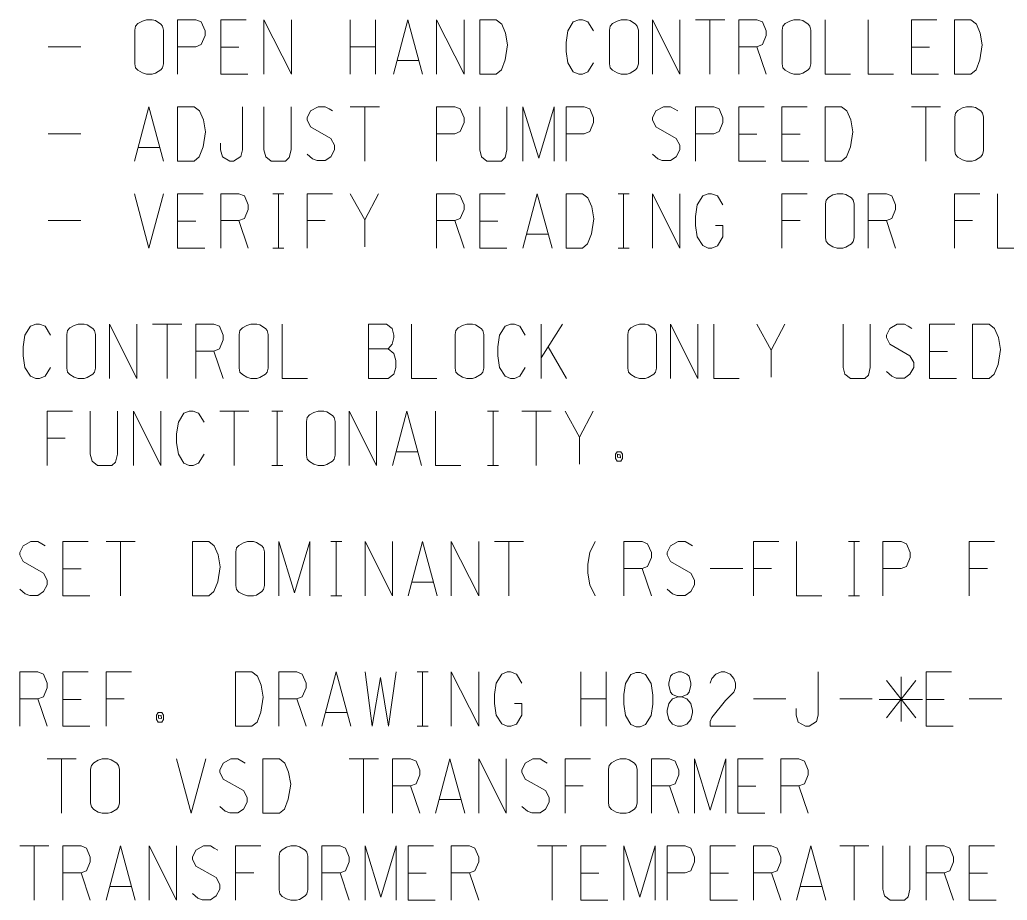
# Model space of a CAD drawing. Header units: millimetres. Extents: x 0 to 841, y 0 to 594.
# Drawn here: x 658.79 to 704.19, y 464.42 to 504.92 of the extents above; entities that cross this region are included whole.
import ezdxf

# ---------------------------------------------------------------- set-up
doc = ezdxf.new("R2010")
doc.units = ezdxf.units.MM
doc.header["$LTSCALE"] = 0.8
doc.layers.add('12', color=7, linetype='Continuous', lineweight=13)

msp = doc.modelspace()

# ---------------------------------------------------------------- linework, layer by layer
at = {"layer": '12'}
for p, q in [((673.9843, 504.9189), (673.9843, 502.4189)), ((675.1496, 502.4189), (675.1496, 504.9189)), ((689.8583, 504.9189), (691.1969, 504.9189)), ((690.5197, 504.9189), (690.5197, 502.4189)), ((664.0787, 502.8913), (664.0787, 504.4465)), ((665.4016, 502.8913), (665.4016, 504.4465)), ((685.1654, 504.4071), (684.9134, 504.8205)), ((685.9055, 502.8913), (685.9055, 504.4465)), ((687.2283, 502.8913), (687.2283, 504.4465)), ((693.8425, 502.8913), (693.8425, 504.4465)), ((695.1654, 502.8913), (695.1654, 504.4465)), ((660.0945, 503.6787), (661.5906, 503.6787)), ((666.8819, 503.6787), (666.0472, 503.6787)), ((668.8661, 503.6591), (668.0315, 503.6591)), ((673.9843, 503.6787), (675.1496, 503.6787)), ((692.6772, 503.6787), (691.8425, 503.6787)), ((700.6142, 503.6591), (699.7795, 503.6591)), ((677.1339, 503.0488), (676.1417, 503.0488)), ((685.1654, 502.9307), (684.9134, 502.5173)), ((670.0157, 500.9189), (670.0157, 498.9307)), ((671.2598, 498.9307), (671.2598, 500.9189)), ((673.0079, 500.8205), (673.1654, 500.722)), ((673.9843, 500.9189), (675.3228, 500.9189)), ((674.6457, 500.9189), (674.6457, 498.4189)), ((679.937, 500.9189), (679.937, 498.9307)), ((681.1811, 498.9307), (681.1811, 500.9189)), ((688.8819, 500.8205), (689.0394, 500.722)), ((699.7795, 500.9189), (701.1181, 500.9189)), ((700.4409, 500.9189), (700.4409, 498.4189)), ((701.7795, 498.8913), (701.7795, 500.4465)), ((703.1024, 498.8913), (703.1024, 500.4465)), ((672.1575, 499.9937), (673.0866, 499.4622)), ((688.0315, 499.9937), (688.9606, 499.4622)), ((660.0945, 499.6787), (661.5906, 499.6787)), ((678.7874, 499.6787), (677.9528, 499.6787)), ((684.7402, 499.6787), (683.9055, 499.6787)), ((690.6929, 499.6787), (689.8583, 499.6787)), ((692.6772, 499.6591), (691.8425, 499.6591)), ((694.6614, 499.6591), (693.8268, 499.6591)), ((665.2283, 499.0488), (664.2362, 499.0488)), ((672, 498.7339), (672.252, 498.5173)), ((687.874, 498.7339), (688.126, 498.5173)), ((670.4252, 496.9189), (670.9291, 496.9189)), ((670.6772, 496.9189), (670.6772, 494.4189)), ((686.2992, 496.9189), (686.8031, 496.9189)), ((686.5512, 496.9189), (686.5512, 494.4189)), ((691.1181, 496.4071), (690.8661, 496.8205)), ((695.8268, 494.8913), (695.8268, 496.4465)), ((697.1496, 494.8913), (697.1496, 496.4465)), ((660.0945, 495.6787), (661.5906, 495.6787)), ((666.8819, 495.6591), (666.0472, 495.6591)), ((668.8661, 495.6787), (668.0315, 495.6787)), ((672, 495.6787), (672.8346, 495.6787)), ((674.6457, 494.478), (674.6457, 495.7378)), ((678.7874, 495.6787), (677.9528, 495.6787)), ((680.7717, 495.6591), (679.937, 495.6591)), ((693.8268, 495.6787), (694.6614, 495.6787)), ((698.6299, 495.6787), (697.7953, 495.6787)), ((701.7638, 495.6787), (702.5984, 495.6787)), ((683.0866, 495.0488), (682.0945, 495.0488)), ((670.4252, 494.4189), (670.9291, 494.4189)), ((686.2992, 494.4189), (686.8031, 494.4189)), ((660.2047, 490.4071), (659.9528, 490.8205)), ((664.8976, 490.9189), (666.2362, 490.9189)), ((665.5591, 490.9189), (665.5591, 488.4189)), ((682.0315, 490.4071), (681.7795, 490.8205)), ((682.7559, 490.9189), (682.7559, 488.4189)), ((682.7559, 489.3638), (683.748, 490.9189)), ((696.6457, 490.9189), (696.6457, 488.9307)), ((697.8898, 488.9307), (697.8898, 490.9189)), ((699.6378, 490.8205), (699.7953, 490.722)), ((660.9449, 488.8913), (660.9449, 490.4465)), ((662.2677, 488.8913), (662.2677, 490.4465)), ((668.8819, 488.8913), (668.8819, 490.4465)), ((670.2047, 488.8913), (670.2047, 490.4465)), ((678.8031, 488.8913), (678.8031, 490.4465)), ((680.126, 488.8913), (680.126, 490.4465)), ((686.7402, 488.8913), (686.7402, 490.4465)), ((688.063, 488.8913), (688.063, 490.4465)), ((698.7874, 489.9937), (699.7165, 489.4622)), ((667.7165, 489.6787), (666.8819, 489.6787)), ((674.8189, 489.7772), (675.7323, 489.7772)), ((683.0866, 489.8756), (683.9213, 488.4189)), ((693.3386, 488.478), (693.3386, 489.7378)), ((701.4488, 489.6591), (700.6142, 489.6591)), ((660.2047, 488.9307), (659.9528, 488.5173)), ((682.0315, 488.9307), (681.7795, 488.5173)), ((698.6299, 488.7339), (698.8819, 488.5173)), ((662.0315, 486.9189), (662.0315, 484.9307)), ((663.2756, 484.9307), (663.2756, 486.9189)), ((667.2598, 486.4071), (667.0079, 486.8205)), ((667.9843, 486.9189), (669.3228, 486.9189)), ((668.6457, 486.9189), (668.6457, 484.4189)), ((670.378, 486.9189), (670.8819, 486.9189)), ((670.6299, 486.9189), (670.6299, 484.4189)), ((680.2992, 486.9189), (680.8031, 486.9189)), ((680.5512, 486.9189), (680.5512, 484.4189)), ((681.874, 486.9189), (683.2126, 486.9189)), ((682.5354, 486.9189), (682.5354, 484.4189)), ((671.9685, 484.8913), (671.9685, 486.4465)), ((673.2913, 484.8913), (673.2913, 486.4465)), ((660.0472, 485.6787), (660.8819, 485.6787)), ((684.5197, 484.478), (684.5197, 485.7378)), ((667.2598, 484.9307), (667.0079, 484.5173)), ((677.0866, 485.0488), (676.0945, 485.0488)), ((670.378, 484.4189), (670.8819, 484.4189)), ((680.2992, 484.4189), (680.8031, 484.4189)), ((659.7953, 480.8205), (659.9528, 480.722)), ((662.7559, 480.9189), (664.0945, 480.9189)), ((663.4173, 480.9189), (663.4173, 478.4189)), ((673.0866, 480.9189), (673.5906, 480.9189)), ((673.3386, 480.9189), (673.3386, 478.4189)), ((680.6142, 480.9189), (681.9528, 480.9189)), ((681.2756, 480.9189), (681.2756, 478.4189)), ((689.5591, 480.8205), (689.7165, 480.722)), ((696.8976, 480.9189), (697.4016, 480.9189)), ((697.1496, 480.9189), (697.1496, 478.4189)), ((668.7244, 478.8913), (668.7244, 480.4465)), ((670.0472, 478.8913), (670.0472, 480.4465)), ((658.9449, 479.9937), (659.874, 479.4622)), ((688.7087, 479.9937), (689.6378, 479.4622)), ((661.6063, 479.6591), (660.7717, 479.6591)), ((687.4016, 479.6787), (686.5669, 479.6787)), ((690.5354, 479.6787), (692.0315, 479.6787)), ((692.5197, 479.6787), (693.3543, 479.6787)), ((699.3071, 479.6787), (698.4724, 479.6787)), ((702.4409, 479.6787), (703.2756, 479.6787)), ((677.811, 479.0488), (676.8189, 479.0488)), ((658.7874, 478.7339), (659.0394, 478.5173)), ((688.5512, 478.7339), (688.8031, 478.5173)), ((673.0866, 478.4189), (673.5906, 478.4189)), ((696.8976, 478.4189), (697.4016, 478.4189)), ((677.0551, 474.9189), (677.5591, 474.9189)), ((677.3071, 474.9189), (677.3071, 472.4189)), ((684.5827, 474.9189), (684.5827, 472.4189)), ((685.748, 472.4189), (685.748, 474.9189)), ((681.874, 474.4071), (681.622, 474.8205)), ((698.6299, 474.5252), (699.9843, 472.8126)), ((698.6299, 472.8126), (699.9843, 474.5252)), ((699.3071, 474.7024), (699.3071, 472.6354)), ((659.622, 473.6787), (658.7874, 473.6787)), ((661.6063, 473.6591), (660.7717, 473.6591)), ((662.7559, 473.6787), (663.5906, 473.6787)), ((671.5276, 473.6787), (670.6929, 473.6787)), ((684.5827, 473.6787), (685.748, 473.6787)), ((692.5197, 473.6787), (694.0157, 473.6787)), ((696.4882, 473.6787), (697.9843, 473.6787)), ((698.2992, 473.6591), (700.2992, 473.6591)), ((701.2913, 473.6591), (700.4567, 473.6591)), ((702.4409, 473.6787), (703.937, 473.6787)), ((673.8425, 473.0488), (672.8504, 473.0488)), ((677.0551, 472.4189), (677.5591, 472.4189)), ((660.0472, 470.9189), (661.3858, 470.9189)), ((660.7087, 470.9189), (660.7087, 468.4189)), ((668.9921, 470.8205), (669.1496, 470.722)), ((673.937, 470.9189), (675.2756, 470.9189)), ((674.5984, 470.9189), (674.5984, 468.4189)), ((682.8819, 470.8205), (683.0394, 470.722)), ((662.0472, 468.8913), (662.0472, 470.4465)), ((663.3701, 468.8913), (663.3701, 470.4465)), ((685.8583, 468.8913), (685.8583, 470.4465)), ((687.1811, 468.8913), (687.1811, 470.4465)), ((668.1417, 469.9937), (669.0709, 469.4622)), ((682.0315, 469.9937), (682.9606, 469.4622)), ((676.7559, 469.6787), (675.9213, 469.6787)), ((683.8583, 469.6787), (684.6929, 469.6787)), ((688.6614, 469.6787), (687.8268, 469.6787)), ((692.6299, 469.6591), (691.7953, 469.6591)), ((694.6142, 469.6787), (693.7795, 469.6787)), ((679.0709, 469.0488), (678.0787, 469.0488)), ((667.9843, 468.7339), (668.2362, 468.5173)), ((681.874, 468.7339), (682.126, 468.5173)), ((658.7874, 466.9189), (660.126, 466.9189)), ((659.4488, 466.9189), (659.4488, 464.4189)), ((667.7323, 466.8205), (667.8898, 466.722)), ((682.5984, 466.9189), (683.937, 466.9189)), ((683.2598, 466.9189), (683.2598, 464.4189)), ((696.4882, 466.9189), (697.8268, 466.9189)), ((697.1496, 466.9189), (697.1496, 464.4189)), ((698.4724, 466.9189), (698.4724, 464.9307)), ((699.7165, 464.9307), (699.7165, 466.9189)), ((670.7087, 464.8913), (670.7087, 466.4465)), ((672.0315, 464.8913), (672.0315, 466.4465)), ((666.8819, 465.9937), (667.811, 465.4622)), ((661.6063, 465.6787), (660.7717, 465.6787)), ((668.7087, 465.6787), (669.5433, 465.6787)), ((673.5118, 465.6787), (672.6772, 465.6787)), ((677.4803, 465.6591), (676.6457, 465.6591)), ((679.4646, 465.6787), (678.6299, 465.6787)), ((685.4173, 465.6591), (684.5827, 465.6591)), ((689.3858, 465.6787), (688.5512, 465.6787)), ((691.3701, 465.6591), (690.5354, 465.6591)), ((693.3543, 465.6787), (692.5197, 465.6787)), ((701.2913, 465.6787), (700.4567, 465.6787)), ((703.2756, 465.6591), (702.4409, 465.6591)), ((663.9213, 465.0488), (662.9291, 465.0488)), ((695.6693, 465.0488), (694.6772, 465.0488)), ((666.7244, 464.7339), (666.9764, 464.5173))]:
    msp.add_line(p, q, dxfattribs=at)
for points in [[(664.0787, 504.4465), (664.1102, 504.6236), (664.2205, 504.7417), (664.4252, 504.8598), (664.6142, 504.9189), (664.8819, 504.9189), (665.0236, 504.8795), (665.2756, 504.722), (665.3543, 504.6236), (665.4016, 504.4465)], [(666.0472, 502.4189), (666.0472, 504.9189), (666.8819, 504.9189)], [(666.8819, 504.9189), (667.1339, 504.8205), (667.3071, 504.4071), (667.3071, 504.1906), (667.1339, 503.7772), (666.8819, 503.6787)], [(669.1969, 504.9189), (668.0315, 504.9189), (668.0315, 502.4189), (669.2756, 502.4189)], [(670.0157, 502.4189), (670.0157, 504.9189), (671.2756, 502.4189), (671.2756, 504.9189)], [(675.9685, 502.4189), (676.6299, 504.9189), (677.3071, 502.4189)], [(677.9528, 502.4189), (677.9528, 504.9189), (679.2126, 502.4189), (679.2126, 504.9189)], [(680.6929, 504.9189), (679.937, 504.9189), (679.937, 502.4189), (680.6929, 502.4189)], [(680.6929, 504.9189), (680.9449, 504.722), (681.1181, 504.3087), (681.2126, 503.7575), (681.1024, 503.0685), (680.9291, 502.6157), (680.6929, 502.4189)], [(684.9134, 504.8205), (684.6614, 504.9189), (684.4882, 504.9189), (684.2362, 504.8205), (683.9843, 504.4071), (683.9055, 503.8756), (683.9055, 503.4622), (683.9843, 502.9307), (684.2362, 502.5173), (684.4882, 502.4189), (684.6614, 502.4189), (684.9134, 502.5173)], [(685.9055, 504.4465), (685.937, 504.6236), (686.0472, 504.7417), (686.252, 504.8598), (686.4409, 504.9189), (686.7087, 504.9189), (686.8504, 504.8795), (687.1024, 504.722), (687.1811, 504.6236), (687.2283, 504.4465)], [(687.874, 502.4189), (687.874, 504.9189), (689.1339, 502.4189), (689.1339, 504.9189)], [(691.8425, 502.4189), (691.8425, 504.9189), (692.6772, 504.9189)], [(692.6772, 504.9189), (692.9291, 504.8205), (693.1024, 504.4071), (693.1024, 504.1906), (692.9291, 503.7772), (692.6772, 503.6787), (693.1024, 502.4189)], [(693.8425, 504.4465), (693.874, 504.6236), (693.9843, 504.7417), (694.189, 504.8598), (694.378, 504.9189), (694.6457, 504.9189), (694.7874, 504.8795), (695.0394, 504.722), (695.1181, 504.6236), (695.1654, 504.4465)], [(695.811, 504.9189), (695.811, 502.4189), (696.9764, 502.4189)], [(697.7953, 504.9189), (697.7953, 502.4189), (698.9606, 502.4189)], [(700.9449, 504.9189), (699.7795, 504.9189), (699.7795, 502.4189), (701.0236, 502.4189)], [(702.5197, 504.9189), (701.7638, 504.9189), (701.7638, 502.4189), (702.5197, 502.4189)], [(702.5197, 504.9189), (702.7717, 504.722), (702.9449, 504.3087), (703.0394, 503.7575), (702.9291, 503.0685), (702.7559, 502.6157), (702.5197, 502.4189)], [(664.0787, 502.8913), (664.1102, 502.7142), (664.2205, 502.5961), (664.4252, 502.478), (664.6142, 502.4189), (664.8819, 502.4189), (665.0236, 502.4583), (665.2756, 502.6157), (665.3543, 502.7142), (665.4016, 502.8913)], [(685.9055, 502.8913), (685.937, 502.7142), (686.0472, 502.5961), (686.252, 502.478), (686.4409, 502.4189), (686.7087, 502.4189), (686.8504, 502.4583), (687.1024, 502.6157), (687.1811, 502.7142), (687.2283, 502.8913)], [(693.8425, 502.8913), (693.874, 502.7142), (693.9843, 502.5961), (694.189, 502.478), (694.378, 502.4189), (694.6457, 502.4189), (694.7874, 502.4583), (695.0394, 502.6157), (695.1181, 502.7142), (695.1654, 502.8913)], [(664.063, 498.4189), (664.7244, 500.9189), (665.4016, 498.4189)], [(666.8031, 500.9189), (666.0472, 500.9189), (666.0472, 498.4189), (666.8031, 498.4189)], [(666.8031, 500.9189), (667.0551, 500.722), (667.2283, 500.3087), (667.3228, 499.7575), (667.2126, 499.0685), (667.0394, 498.6157), (666.8031, 498.4189)], [(669.0236, 500.9189), (669.0236, 498.9307), (668.9449, 498.6354), (668.6142, 498.4189), (668.4409, 498.4189), (668.1102, 498.6157), (668.0157, 498.9307), (668.0157, 499.2457)], [(673.0079, 500.8205), (672.8346, 500.9189), (672.5039, 500.9189), (672.1575, 500.722), (672, 500.4071), (672, 500.3087), (672.1575, 499.9937)], [(677.9528, 498.4189), (677.9528, 500.9189), (678.7874, 500.9189)], [(678.7874, 500.9189), (679.0394, 500.8205), (679.2126, 500.4071), (679.2126, 500.1906), (679.0394, 499.7772), (678.7874, 499.6787)], [(681.9213, 498.4189), (681.9213, 500.9189), (682.6457, 498.5567), (683.3543, 500.9189), (683.3543, 498.4189)], [(683.9055, 498.4189), (683.9055, 500.9189), (684.7402, 500.9189)], [(684.7402, 500.9189), (684.9921, 500.8205), (685.1654, 500.4071), (685.1654, 500.1906), (684.9921, 499.7772), (684.7402, 499.6787)], [(688.8819, 500.8205), (688.7087, 500.9189), (688.378, 500.9189), (688.0315, 500.722), (687.874, 500.4071), (687.874, 500.3087), (688.0315, 499.9937)], [(689.8583, 498.4189), (689.8583, 500.9189), (690.6929, 500.9189)], [(690.6929, 500.9189), (690.9449, 500.8205), (691.1181, 500.4071), (691.1181, 500.1906), (690.9449, 499.7772), (690.6929, 499.6787)], [(693.0079, 500.9189), (691.8425, 500.9189), (691.8425, 498.4189), (693.0866, 498.4189)], [(694.9921, 500.9189), (693.8268, 500.9189), (693.8268, 498.4189), (695.0709, 498.4189)], [(696.5669, 500.9189), (695.811, 500.9189), (695.811, 498.4189), (696.5669, 498.4189)], [(696.5669, 500.9189), (696.8189, 500.722), (696.9921, 500.3087), (697.0866, 499.7575), (696.9764, 499.0685), (696.8031, 498.6157), (696.5669, 498.4189)], [(701.7795, 500.4465), (701.811, 500.6236), (701.9213, 500.7417), (702.126, 500.8598), (702.315, 500.9189), (702.5827, 500.9189), (702.7244, 500.8795), (702.9764, 500.722), (703.0551, 500.6236), (703.1024, 500.4465)], [(672.252, 498.5173), (672.4567, 498.4386), (672.8346, 498.4386), (673.0866, 498.6157), (673.2598, 498.9307), (673.2598, 499.1472), (673.0866, 499.4622)], [(688.126, 498.5173), (688.3307, 498.4386), (688.7087, 498.4386), (688.9606, 498.6157), (689.1339, 498.9307), (689.1339, 499.1472), (688.9606, 499.4622)], [(671.2598, 498.9307), (671.1811, 498.5764), (671.0079, 498.4189), (670.3465, 498.4189), (670.0945, 498.6157), (670.0157, 498.9307)], [(681.1811, 498.9307), (681.1024, 498.5764), (680.9291, 498.4189), (680.2677, 498.4189), (680.0157, 498.6157), (679.937, 498.9307)], [(701.7795, 498.8913), (701.811, 498.7142), (701.9213, 498.5961), (702.126, 498.478), (702.315, 498.4189), (702.5827, 498.4189), (702.7244, 498.4583), (702.9764, 498.6157), (703.0551, 498.7142), (703.1024, 498.8913)], [(664.063, 496.9189), (664.7244, 494.4189), (665.4016, 496.9189)], [(667.2126, 496.9189), (666.0472, 496.9189), (666.0472, 494.4189), (667.2913, 494.4189)], [(668.0315, 494.4189), (668.0315, 496.9189), (668.8661, 496.9189)], [(668.8661, 496.9189), (669.1181, 496.8205), (669.2913, 496.4071), (669.2913, 496.1906), (669.1181, 495.7772), (668.8661, 495.6787), (669.2913, 494.4189)], [(673.1654, 496.9189), (672, 496.9189), (672, 494.4189)], [(673.9843, 496.9189), (674.6457, 495.7181), (675.2756, 496.9189)], [(677.9528, 494.4189), (677.9528, 496.9189), (678.7874, 496.9189)], [(678.7874, 496.9189), (679.0394, 496.8205), (679.2126, 496.4071), (679.2126, 496.1906), (679.0394, 495.7772), (678.7874, 495.6787), (679.2126, 494.4189)], [(681.1024, 496.9189), (679.937, 496.9189), (679.937, 494.4189), (681.1811, 494.4189)], [(681.9213, 494.4189), (682.5827, 496.9189), (683.2598, 494.4189)], [(684.6614, 496.9189), (683.9055, 496.9189), (683.9055, 494.4189), (684.6614, 494.4189)], [(684.6614, 496.9189), (684.9134, 496.722), (685.0866, 496.3087), (685.1811, 495.7575), (685.0709, 495.0685), (684.8976, 494.6157), (684.6614, 494.4189)], [(687.874, 494.4189), (687.874, 496.9189), (689.1339, 494.4189), (689.1339, 496.9189)], [(690.8661, 496.8205), (690.5984, 496.9189), (690.4409, 496.9189), (690.189, 496.8205), (689.937, 496.4071), (689.8583, 495.8756), (689.8583, 495.4622), (689.937, 494.9307), (690.189, 494.537), (690.4409, 494.4189), (690.6142, 494.4189), (690.8661, 494.5173)], [(694.9921, 496.9189), (693.8268, 496.9189), (693.8268, 494.4189)], [(695.8268, 496.4465), (695.8583, 496.6236), (695.9685, 496.7417), (696.1732, 496.8598), (696.3622, 496.9189), (696.6299, 496.9189), (696.7717, 496.8795), (697.0236, 496.722), (697.1024, 496.6236), (697.1496, 496.4465)], [(697.7953, 494.4189), (697.7953, 496.9189), (698.6299, 496.9189)], [(698.6299, 496.9189), (698.8819, 496.8205), (699.0551, 496.4071), (699.0551, 496.1906), (698.8819, 495.7772), (698.6299, 495.6787), (699.0551, 494.4189)], [(702.9291, 496.9189), (701.7638, 496.9189), (701.7638, 494.4189)], [(703.748, 496.9189), (703.748, 494.4189), (704.9134, 494.4189)], [(690.7717, 495.4622), (691.1181, 495.4622), (691.1181, 494.9307), (690.8661, 494.5173)], [(695.8268, 494.8913), (695.8583, 494.7142), (695.9685, 494.5961), (696.1732, 494.478), (696.3622, 494.4189), (696.6299, 494.4189), (696.7717, 494.4583), (697.0236, 494.6157), (697.1024, 494.7142), (697.1496, 494.8913)], [(659.9528, 490.8205), (659.7008, 490.9189), (659.5276, 490.9189), (659.2756, 490.8205), (659.0236, 490.4071), (658.9449, 489.8756), (658.9449, 489.4622), (659.0236, 488.9307), (659.2756, 488.5173), (659.5276, 488.4189), (659.7008, 488.4189), (659.9528, 488.5173)], [(660.9449, 490.4465), (660.9764, 490.6236), (661.0866, 490.7417), (661.2913, 490.8598), (661.4803, 490.9189), (661.748, 490.9189), (661.8898, 490.8795), (662.1417, 490.722), (662.2205, 490.6236), (662.2677, 490.4465)], [(662.9134, 488.4189), (662.9134, 490.9189), (664.1732, 488.4189), (664.1732, 490.9189)], [(666.8819, 488.4189), (666.8819, 490.9189), (667.7165, 490.9189)], [(667.7165, 490.9189), (667.9685, 490.8205), (668.1417, 490.4071), (668.1417, 490.1906), (667.9685, 489.7772), (667.7165, 489.6787), (668.1417, 488.4189)], [(668.8819, 490.4465), (668.9134, 490.6236), (669.0236, 490.7417), (669.2283, 490.8598), (669.4173, 490.9189), (669.685, 490.9189), (669.8268, 490.8795), (670.0787, 490.722), (670.1575, 490.6236), (670.2047, 490.4465)], [(670.8504, 490.9189), (670.8504, 488.4189), (672.0157, 488.4189)], [(674.8189, 490.9189), (674.8189, 488.4189), (675.7323, 488.4189)], [(674.8189, 490.9189), (675.6535, 490.9189), (675.9055, 490.722), (675.9843, 490.4071), (675.9843, 490.3087), (675.9055, 489.9937), (675.7323, 489.7772), (675.9843, 489.5606), (676.0787, 489.2457), (676.0787, 488.9307), (675.9843, 488.6157), (675.7323, 488.4189)], [(676.8031, 490.9189), (676.8031, 488.4189), (677.9685, 488.4189)], [(678.8031, 490.4465), (678.8346, 490.6236), (678.9449, 490.7417), (679.1496, 490.8598), (679.3386, 490.9189), (679.6063, 490.9189), (679.748, 490.8795), (680, 490.722), (680.0787, 490.6236), (680.126, 490.4465)], [(681.7795, 490.8205), (681.5276, 490.9189), (681.3543, 490.9189), (681.1024, 490.8205), (680.8504, 490.4071), (680.7717, 489.8756), (680.7717, 489.4622), (680.8504, 488.9307), (681.1024, 488.5173), (681.3543, 488.4189), (681.5276, 488.4189), (681.7795, 488.5173)], [(686.7402, 490.4465), (686.7717, 490.6236), (686.8819, 490.7417), (687.0866, 490.8598), (687.2756, 490.9189), (687.5433, 490.9189), (687.685, 490.8795), (687.937, 490.722), (688.0157, 490.6236), (688.063, 490.4465)], [(688.7087, 488.4189), (688.7087, 490.9189), (689.9685, 488.4189), (689.9685, 490.9189)], [(690.6929, 490.9189), (690.6929, 488.4189), (691.8583, 488.4189)], [(692.6772, 490.9189), (693.3386, 489.7181), (693.9685, 490.9189)], [(699.6378, 490.8205), (699.4646, 490.9189), (699.1339, 490.9189), (698.7874, 490.722), (698.6299, 490.4071), (698.6299, 490.3087), (698.7874, 489.9937)], [(701.7795, 490.9189), (700.6142, 490.9189), (700.6142, 488.4189), (701.8583, 488.4189)], [(703.3543, 490.9189), (702.5984, 490.9189), (702.5984, 488.4189), (703.3543, 488.4189)], [(703.3543, 490.9189), (703.6063, 490.722), (703.7795, 490.3087), (703.874, 489.7575), (703.7638, 489.0685), (703.5906, 488.6157), (703.3543, 488.4189)], [(698.8819, 488.5173), (699.0866, 488.4386), (699.4646, 488.4386), (699.7165, 488.6157), (699.8898, 488.9307), (699.8898, 489.1472), (699.7165, 489.4622)], [(660.9449, 488.8913), (660.9764, 488.7142), (661.0866, 488.5961), (661.2913, 488.478), (661.4803, 488.4189), (661.748, 488.4189), (661.8898, 488.4583), (662.1417, 488.6157), (662.2205, 488.7142), (662.2677, 488.8913)], [(668.8819, 488.8913), (668.9134, 488.7142), (669.0236, 488.5961), (669.2283, 488.478), (669.4173, 488.4189), (669.685, 488.4189), (669.8268, 488.4583), (670.0787, 488.6157), (670.1575, 488.7142), (670.2047, 488.8913)], [(678.8031, 488.8913), (678.8346, 488.7142), (678.9449, 488.5961), (679.1496, 488.478), (679.3386, 488.4189), (679.6063, 488.4189), (679.748, 488.4583), (680, 488.6157), (680.0787, 488.7142), (680.126, 488.8913)], [(686.7402, 488.8913), (686.7717, 488.7142), (686.8819, 488.5961), (687.0866, 488.478), (687.2756, 488.4189), (687.5433, 488.4189), (687.685, 488.4583), (687.937, 488.6157), (688.0157, 488.7142), (688.063, 488.8913)], [(697.8898, 488.9307), (697.811, 488.5764), (697.6378, 488.4189), (696.9764, 488.4189), (696.7244, 488.6157), (696.6457, 488.9307)], [(661.2126, 486.9189), (660.0472, 486.9189), (660.0472, 484.4189)], [(664.0157, 484.4189), (664.0157, 486.9189), (665.2756, 484.4189), (665.2756, 486.9189)], [(667.0079, 486.8205), (666.7559, 486.9189), (666.5827, 486.9189), (666.3307, 486.8205), (666.0787, 486.4071), (666, 485.8756), (666, 485.4622), (666.0787, 484.9307), (666.3307, 484.5173), (666.5827, 484.4189), (666.7559, 484.4189), (667.0079, 484.5173)], [(671.9685, 486.4465), (672, 486.6236), (672.1102, 486.7417), (672.315, 486.8598), (672.5039, 486.9189), (672.7717, 486.9189), (672.9134, 486.8795), (673.1654, 486.722), (673.2441, 486.6236), (673.2913, 486.4465)], [(673.937, 484.4189), (673.937, 486.9189), (675.1969, 484.4189), (675.1969, 486.9189)], [(675.9213, 484.4189), (676.5827, 486.9189), (677.2598, 484.4189)], [(677.9055, 486.9189), (677.9055, 484.4189), (679.0709, 484.4189)], [(683.8583, 486.9189), (684.5197, 485.7181), (685.1496, 486.9189)], [(663.2756, 484.9307), (663.1969, 484.5764), (663.0236, 484.4189), (662.3622, 484.4189), (662.1102, 484.6157), (662.0315, 484.9307)], [(671.9685, 484.8913), (672, 484.7142), (672.1102, 484.5961), (672.315, 484.478), (672.5039, 484.4189), (672.7717, 484.4189), (672.9134, 484.4583), (673.1654, 484.6157), (673.2441, 484.7142), (673.2913, 484.8913)], [(659.7953, 480.8205), (659.622, 480.9189), (659.2913, 480.9189), (658.9449, 480.722), (658.7874, 480.4071), (658.7874, 480.3087), (658.9449, 479.9937)], [(661.937, 480.9189), (660.7717, 480.9189), (660.7717, 478.4189), (662.0157, 478.4189)], [(667.4803, 480.9189), (666.7244, 480.9189), (666.7244, 478.4189), (667.4803, 478.4189)], [(667.4803, 480.9189), (667.7323, 480.722), (667.9055, 480.3087), (668, 479.7575), (667.8898, 479.0685), (667.7165, 478.6157), (667.4803, 478.4189)], [(668.7244, 480.4465), (668.7559, 480.6236), (668.8661, 480.7417), (669.0709, 480.8598), (669.2598, 480.9189), (669.5276, 480.9189), (669.6693, 480.8795), (669.9213, 480.722), (670, 480.6236), (670.0472, 480.4465)], [(670.6929, 478.4189), (670.6929, 480.9189), (671.4173, 478.5567), (672.126, 480.9189), (672.126, 478.4189)], [(674.6614, 478.4189), (674.6614, 480.9189), (675.9213, 478.4189), (675.9213, 480.9189)], [(676.6457, 478.4189), (677.3071, 480.9189), (677.9843, 478.4189)], [(678.6299, 478.4189), (678.6299, 480.9189), (679.8898, 478.4189), (679.8898, 480.9189)], [(685.2441, 480.9189), (684.9921, 480.4071), (684.9134, 479.8756), (684.9134, 479.4622), (684.9921, 478.9307), (685.2441, 478.4189)], [(686.5669, 478.4189), (686.5669, 480.9189), (687.4016, 480.9189)], [(687.4016, 480.9189), (687.6535, 480.8205), (687.8268, 480.4071), (687.8268, 480.1906), (687.6535, 479.7772), (687.4016, 479.6787), (687.8268, 478.4189)], [(689.5591, 480.8205), (689.3858, 480.9189), (689.0551, 480.9189), (688.7087, 480.722), (688.5512, 480.4071), (688.5512, 480.3087), (688.7087, 479.9937)], [(693.685, 480.9189), (692.5197, 480.9189), (692.5197, 478.4189)], [(694.5039, 480.9189), (694.5039, 478.4189), (695.6693, 478.4189)], [(698.4724, 478.4189), (698.4724, 480.9189), (699.3071, 480.9189)], [(699.3071, 480.9189), (699.5591, 480.8205), (699.7323, 480.4071), (699.7323, 480.1906), (699.5591, 479.7772), (699.3071, 479.6787)], [(703.6063, 480.9189), (702.4409, 480.9189), (702.4409, 478.4189)], [(659.0394, 478.5173), (659.2441, 478.4386), (659.622, 478.4386), (659.874, 478.6157), (660.0472, 478.9307), (660.0472, 479.1472), (659.874, 479.4622)], [(688.8031, 478.5173), (689.0079, 478.4386), (689.3858, 478.4386), (689.6378, 478.6157), (689.811, 478.9307), (689.811, 479.1472), (689.6378, 479.4622)], [(668.7244, 478.8913), (668.7559, 478.7142), (668.8661, 478.5961), (669.0709, 478.478), (669.2598, 478.4189), (669.5276, 478.4189), (669.6693, 478.4583), (669.9213, 478.6157), (670, 478.7142), (670.0472, 478.8913)], [(658.7874, 472.4189), (658.7874, 474.9189), (659.622, 474.9189)], [(659.622, 474.9189), (659.874, 474.8205), (660.0472, 474.4071), (660.0472, 474.1906), (659.874, 473.7772), (659.622, 473.6787), (660.0472, 472.4189)], [(661.937, 474.9189), (660.7717, 474.9189), (660.7717, 472.4189), (662.0157, 472.4189)], [(663.9213, 474.9189), (662.7559, 474.9189), (662.7559, 472.4189)], [(669.4646, 474.9189), (668.7087, 474.9189), (668.7087, 472.4189), (669.4646, 472.4189)], [(669.4646, 474.9189), (669.7165, 474.722), (669.8898, 474.3087), (669.9843, 473.7575), (669.874, 473.0685), (669.7008, 472.6157), (669.4646, 472.4189)], [(670.6929, 472.4189), (670.6929, 474.9189), (671.5276, 474.9189)], [(671.5276, 474.9189), (671.7795, 474.8205), (671.9528, 474.4071), (671.9528, 474.1906), (671.7795, 473.7772), (671.5276, 473.6787), (671.9528, 472.4189)], [(672.6772, 472.4189), (673.3386, 474.9189), (674.0157, 472.4189)], [(674.6614, 474.9189), (674.9921, 472.4189), (675.3701, 474.663), (675.748, 472.4189), (676.0945, 474.9189)], [(678.6299, 472.4189), (678.6299, 474.9189), (679.8898, 472.4189), (679.8898, 474.9189)], [(681.622, 474.8205), (681.3543, 474.9189), (681.1969, 474.9189), (680.9449, 474.8205), (680.6929, 474.4071), (680.6142, 473.8756), (680.6142, 473.4622), (680.6929, 472.9307), (680.9449, 472.537), (681.1969, 472.4189), (681.3701, 472.4189), (681.622, 472.5173)], [(690.5354, 474.4071), (690.6142, 474.6236), (690.7874, 474.8205), (691.0394, 474.9189), (691.1969, 474.9189), (691.4488, 474.8205), (691.622, 474.6236), (691.7008, 474.4071), (691.7008, 474.1906), (691.622, 473.9937)], [(695.4961, 474.9189), (695.4961, 472.9307), (695.4173, 472.6354), (695.0866, 472.4189), (694.9134, 472.4189), (694.5827, 472.6157), (694.4882, 472.9307), (694.4882, 473.2457)], [(701.622, 474.9189), (700.4567, 474.9189), (700.4567, 472.4189), (701.7008, 472.4189)], [(691.7008, 472.4189), (690.5354, 472.4189), (690.5354, 472.6354), (690.6142, 472.8323), (691.2283, 473.6), (691.622, 473.9937)], [(689.2126, 473.7772), (689.4646, 473.6787), (689.6378, 473.4622), (689.7165, 473.1472), (689.7165, 473.0488), (689.6378, 472.7339), (689.4646, 472.5173), (689.2126, 472.4189), (689.1339, 472.4189), (689.0236, 472.4189), (688.8031, 472.5173), (688.6299, 472.7339), (688.5512, 473.0488), (688.5512, 473.1472), (688.6299, 473.4622), (688.8031, 473.6787), (689.0551, 473.7772)], [(681.5276, 473.4622), (681.874, 473.4622), (681.874, 472.9307), (681.622, 472.5173)], [(662.0472, 470.4465), (662.0787, 470.6236), (662.189, 470.7417), (662.3937, 470.8598), (662.5827, 470.9189), (662.8504, 470.9189), (662.9921, 470.8795), (663.2441, 470.722), (663.3228, 470.6236), (663.3701, 470.4465)], [(666, 470.9189), (666.6614, 468.4189), (667.3386, 470.9189)], [(668.9921, 470.8205), (668.8189, 470.9189), (668.4882, 470.9189), (668.1417, 470.722), (667.9843, 470.4071), (667.9843, 470.3087), (668.1417, 469.9937)], [(670.7244, 470.9189), (669.9685, 470.9189), (669.9685, 468.4189), (670.7244, 468.4189)], [(670.7244, 470.9189), (670.9764, 470.722), (671.1496, 470.3087), (671.2441, 469.7575), (671.1339, 469.0685), (670.9606, 468.6157), (670.7244, 468.4189)], [(675.9213, 468.4189), (675.9213, 470.9189), (676.7559, 470.9189)], [(676.7559, 470.9189), (677.0079, 470.8205), (677.1811, 470.4071), (677.1811, 470.1906), (677.0079, 469.7772), (676.7559, 469.6787), (677.1811, 468.4189)], [(677.9055, 468.4189), (678.5669, 470.9189), (679.2441, 468.4189)], [(679.8898, 468.4189), (679.8898, 470.9189), (681.1496, 468.4189), (681.1496, 470.9189)], [(682.8819, 470.8205), (682.7087, 470.9189), (682.378, 470.9189), (682.0315, 470.722), (681.874, 470.4071), (681.874, 470.3087), (682.0315, 469.9937)], [(685.0236, 470.9189), (683.8583, 470.9189), (683.8583, 468.4189)], [(685.8583, 470.4465), (685.8898, 470.6236), (686, 470.7417), (686.2047, 470.8598), (686.3937, 470.9189), (686.6614, 470.9189), (686.8031, 470.8795), (687.0551, 470.722), (687.1339, 470.6236), (687.1811, 470.4465)], [(687.8268, 468.4189), (687.8268, 470.9189), (688.6614, 470.9189)], [(688.6614, 470.9189), (688.9134, 470.8205), (689.0866, 470.4071), (689.0866, 470.1906), (688.9134, 469.7772), (688.6614, 469.6787), (689.0866, 468.4189)], [(689.811, 468.4189), (689.811, 470.9189), (690.5354, 468.5567), (691.2441, 470.9189), (691.2441, 468.4189)], [(692.9606, 470.9189), (691.7953, 470.9189), (691.7953, 468.4189), (693.0394, 468.4189)], [(693.7795, 468.4189), (693.7795, 470.9189), (694.6142, 470.9189)], [(694.6142, 470.9189), (694.8661, 470.8205), (695.0394, 470.4071), (695.0394, 470.1906), (694.8661, 469.7772), (694.6142, 469.6787), (695.0394, 468.4189)], [(668.2362, 468.5173), (668.4409, 468.4386), (668.8189, 468.4386), (669.0709, 468.6157), (669.2441, 468.9307), (669.2441, 469.1472), (669.0709, 469.4622)], [(682.126, 468.5173), (682.3307, 468.4386), (682.7087, 468.4386), (682.9606, 468.6157), (683.1339, 468.9307), (683.1339, 469.1472), (682.9606, 469.4622)], [(662.0472, 468.8913), (662.0787, 468.7142), (662.189, 468.5961), (662.3937, 468.478), (662.5827, 468.4189), (662.8504, 468.4189), (662.9921, 468.4583), (663.2441, 468.6157), (663.3228, 468.7142), (663.3701, 468.8913)], [(685.8583, 468.8913), (685.8898, 468.7142), (686, 468.5961), (686.2047, 468.478), (686.3937, 468.4189), (686.6614, 468.4189), (686.8031, 468.4583), (687.0551, 468.6157), (687.1339, 468.7142), (687.1811, 468.8913)], [(660.7717, 464.4189), (660.7717, 466.9189), (661.6063, 466.9189)], [(661.6063, 466.9189), (661.8583, 466.8205), (662.0315, 466.4071), (662.0315, 466.1906), (661.8583, 465.7772), (661.6063, 465.6787), (662.0315, 464.4189)], [(662.7559, 464.4189), (663.4173, 466.9189), (664.0945, 464.4189)], [(664.7402, 464.4189), (664.7402, 466.9189), (666, 464.4189), (666, 466.9189)], [(667.7323, 466.8205), (667.5591, 466.9189), (667.2283, 466.9189), (666.8819, 466.722), (666.7244, 466.4071), (666.7244, 466.3087), (666.8819, 465.9937)], [(669.874, 466.9189), (668.7087, 466.9189), (668.7087, 464.4189)], [(670.7087, 466.4465), (670.7402, 466.6236), (670.8504, 466.7417), (671.0551, 466.8598), (671.2441, 466.9189), (671.5118, 466.9189), (671.6535, 466.8795), (671.9055, 466.722), (671.9843, 466.6236), (672.0315, 466.4465)], [(672.6772, 464.4189), (672.6772, 466.9189), (673.5118, 466.9189)], [(673.5118, 466.9189), (673.7638, 466.8205), (673.937, 466.4071), (673.937, 466.1906), (673.7638, 465.7772), (673.5118, 465.6787), (673.937, 464.4189)], [(674.6614, 464.4189), (674.6614, 466.9189), (675.3858, 464.5567), (676.0945, 466.9189), (676.0945, 464.4189)], [(677.811, 466.9189), (676.6457, 466.9189), (676.6457, 464.4189), (677.8898, 464.4189)], [(678.6299, 464.4189), (678.6299, 466.9189), (679.4646, 466.9189)], [(679.4646, 466.9189), (679.7165, 466.8205), (679.8898, 466.4071), (679.8898, 466.1906), (679.7165, 465.7772), (679.4646, 465.6787), (679.8898, 464.4189)], [(685.748, 466.9189), (684.5827, 466.9189), (684.5827, 464.4189), (685.8268, 464.4189)], [(686.5669, 464.4189), (686.5669, 466.9189), (687.2913, 464.5567), (688, 466.9189), (688, 464.4189)], [(688.5512, 464.4189), (688.5512, 466.9189), (689.3858, 466.9189)], [(689.3858, 466.9189), (689.6378, 466.8205), (689.811, 466.4071), (689.811, 466.1906), (689.6378, 465.7772), (689.3858, 465.6787)], [(691.7008, 466.9189), (690.5354, 466.9189), (690.5354, 464.4189), (691.7795, 464.4189)], [(692.5197, 464.4189), (692.5197, 466.9189), (693.3543, 466.9189)], [(693.3543, 466.9189), (693.6063, 466.8205), (693.7795, 466.4071), (693.7795, 466.1906), (693.6063, 465.7772), (693.3543, 465.6787), (693.7795, 464.4189)], [(694.5039, 464.4189), (695.1654, 466.9189), (695.8425, 464.4189)], [(700.4567, 464.4189), (700.4567, 466.9189), (701.2913, 466.9189)], [(701.2913, 466.9189), (701.5433, 466.8205), (701.7165, 466.4071), (701.7165, 466.1906), (701.5433, 465.7772), (701.2913, 465.6787), (701.7165, 464.4189)], [(703.6063, 466.9189), (702.4409, 466.9189), (702.4409, 464.4189), (703.685, 464.4189)], [(666.9764, 464.5173), (667.1811, 464.4386), (667.5591, 464.4386), (667.811, 464.6157), (667.9843, 464.9307), (667.9843, 465.1472), (667.811, 465.4622)], [(699.7165, 464.9307), (699.6378, 464.5764), (699.4646, 464.4189), (698.8031, 464.4189), (698.5512, 464.6157), (698.4724, 464.9307)], [(670.7087, 464.8913), (670.7402, 464.7142), (670.8504, 464.5961), (671.0551, 464.478), (671.2441, 464.4189), (671.5118, 464.4189), (671.6535, 464.4583), (671.9055, 464.6157), (671.9843, 464.7142), (672.0315, 464.8913)]]:
    msp.add_lwpolyline(points, dxfattribs=at)
for points in [[(686.1732, 484.8323), (686.1732, 484.7339), (686.252, 484.6157), (686.4252, 484.6157), (686.5039, 484.7339), (686.5039, 484.8323), (686.5039, 484.9307), (686.4252, 485.0488), (686.252, 485.0488), (686.1732, 484.9307)], [(686.2677, 484.9307), (686.3937, 484.911), (686.4094, 484.7732), (686.2677, 484.7929)], [(689.1339, 473.7772), (689.2126, 473.7772), (689.4803, 473.8756), (689.5591, 473.9937), (689.6378, 474.3087), (689.6378, 474.4071), (689.5591, 474.722), (689.4646, 474.8205), (689.2126, 474.9189), (689.1339, 474.9189), (689.0551, 474.9189), (688.8031, 474.8205), (688.7087, 474.722), (688.6299, 474.4071), (688.6299, 474.3087), (688.7087, 473.9937), (688.8031, 473.8756), (689.0551, 473.7772)], [(686.6299, 474.3874), (686.8819, 474.8008), (687.1339, 474.8992), (687.3071, 474.8992), (687.5591, 474.8008), (687.811, 474.3874), (687.8898, 473.8559), (687.8898, 473.4425), (687.811, 472.911), (687.5591, 472.4976), (687.3071, 472.3992), (687.1339, 472.3992), (686.8819, 472.4976), (686.6299, 472.911), (686.5669, 473.4425), (686.5669, 473.8756)], [(665.0709, 472.8323), (665.0709, 472.7339), (665.1496, 472.6157), (665.3228, 472.6157), (665.4016, 472.7339), (665.4016, 472.8323), (665.4016, 472.9307), (665.3228, 473.0488), (665.1496, 473.0488), (665.0709, 472.9307)], [(665.1654, 472.9307), (665.2913, 472.911), (665.3071, 472.7732), (665.1654, 472.7929)]]:
    msp.add_lwpolyline(points, close=True, dxfattribs=at)

doc.saveas('drawing.dxf')
